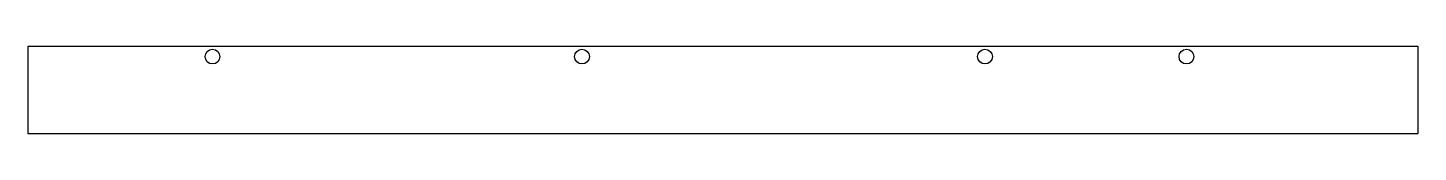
# Model space of a CAD drawing. Header units: millimetres. Extents: x -110 to 97, y 0 to 13.
import ezdxf

# ---------------------------------------------------------------- set-up
doc = ezdxf.new("R2010")
doc.units = ezdxf.units.MM
doc.layers.get('0').update_dxf_attribs({"linetype": 'CONTINUOUS'})

msp = doc.modelspace()

# ---------------------------------------------------------------- linework, layer by layer
msp.add_lwpolyline([(-110, 0), (97, 0), (97, 13), (-110, 13)], close=True)
for centre in [(-82.5, 11.5), (-27.5, 11.5), (32.5, 11.5), (62.5, 11.5)]:
    msp.add_circle(centre, 1.1)

doc.saveas('drawing.dxf')
